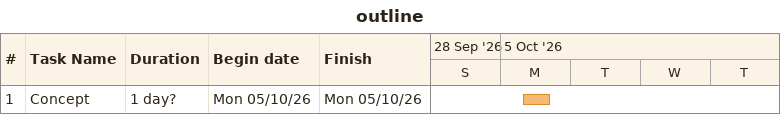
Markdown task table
outline

| ID | Task | Duration | Start | Finish |
|---|---|---|---|---|
| 1 | Concept | 1d? | 2026-10-05 | 2026-10-05 |
